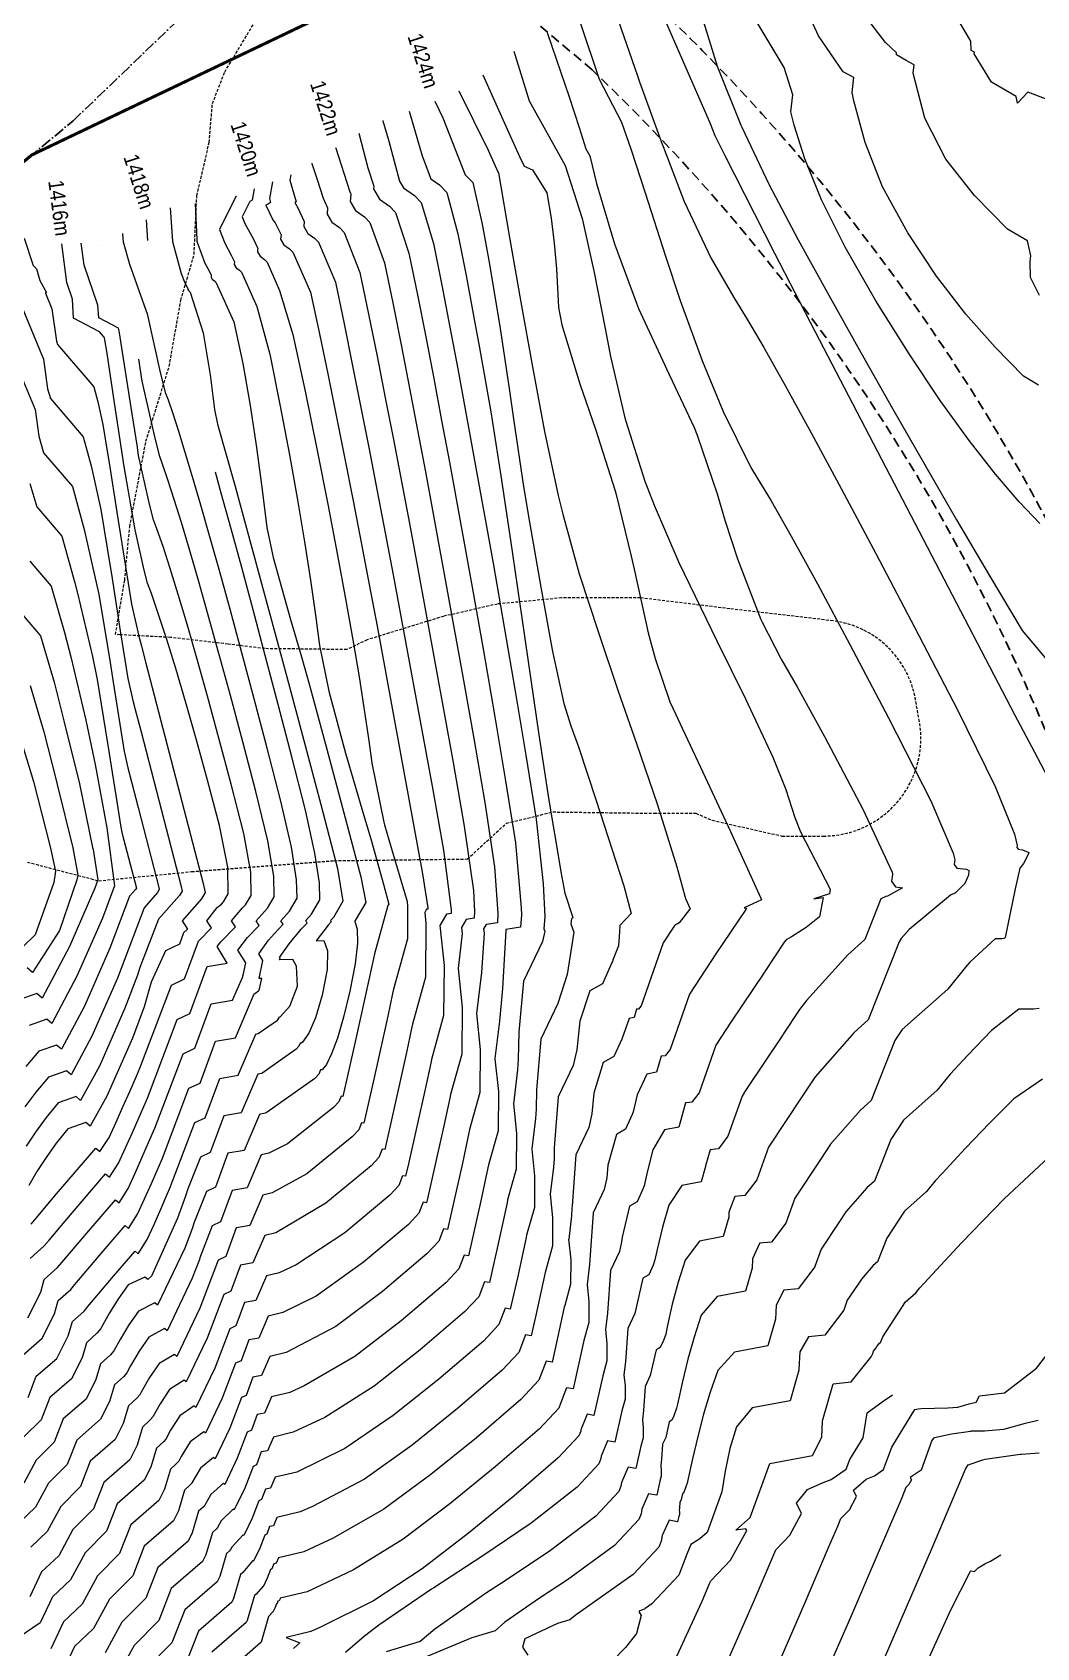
# Model space of a CAD drawing. Header units: metres. Extents: x 5688 to 19740, y -52 to 3406.
# Drawn here: x 6784 to 7114, y 2474 to 3004 of the extents above; entities that cross this region are included whole.
import ezdxf
from ezdxf.enums import TextEntityAlignment as Align

# ---------------------------------------------------------------- set-up
doc = ezdxf.new("R2010")
doc.units = ezdxf.units.M
for name, pattern in [('ACAD_ISO10W100', [18, 12, -3, 0, -3]), ('BORDER2', [22.225, 6.35, -3.175, 6.35, -3.175, 0, -3.175]), ('HIDDEN', [9.525, 6.35, -3.175])]:
    doc.linetypes.add(name, pattern=pattern)
for name, color, linetype in [('0 32m buffer', 11, 'BORDER2'), ('Contours', 7, 'Continuous'), ('LINES', 7, 'Continuous'), ('PWV_RESERVES', 7, 'Continuous'), ('SITE', 7, 'Continuous')]:
    doc.layers.add(name, color=color, linetype=linetype)
doc.styles.add('MM-STANDARD', font='', dxfattribs={"height": 1})
doc.styles.get('MM-STANDARD').set_extended_font_data('MM-STANDARD')

# ---------------------------------------------------------------- blocks, each defined once
blk = doc.blocks.new('CONTOURS-CG')
at = {"layer": 'Contours', "color": 253, "lineweight": 9, "true_color": 0xa1a3a5}
for points, elevation in [([(30932.68, 1799.59), (30926.03, 1802.07), (30922.68, 1798.45), (30922.2, 1800.62), (30914.11, 1805.39), (30908.48, 1814.7), (30908.54, 1815.19), (30908.07, 1815.45), (30907.49, 1815.78), (30907.34, 1818.79), (30899.62, 1831.93), (30898.45, 1833.69), (30894.1, 1838.12), (30888.47, 1842.9), (30872.67, 1857.15), (30858.57, 1871.13), (30858.94, 1874.62)], 1430), ([(30844.98, 1288.23), (30852.88, 1306.41), (30860.68, 1324.63), (30863.67, 1331.65), (30864.65, 1334.09), (30867.49, 1337.02), (30869.82, 1341.31), (30868.82, 1343.42), (30872.98, 1347.08), (30875.7, 1348.11), (30878.72, 1350.17), (30881.43, 1357.55), (30888.99, 1369.89), (30890.04, 1370.12), (30891.05, 1370.26), (30899.8, 1370.47), (30903.07, 1370.71), (30906.81, 1371.74), (30909.07, 1372.31), (30910.23, 1374.38), (30910.23, 1374.39), (30918.39, 1375.41), (30928.85, 1383.44), (30934.59, 1390.76)], 1429.5), ([(30929.87, 1735.38), (30926.96, 1741.23), (30926.78, 1746.65), (30926.98, 1748.39), (30925.89, 1753.28), (30919.39, 1757.12), (30908.58, 1768.21), (30899.13, 1780.13), (30892.25, 1793.6), (30888.42, 1808.34), (30888.73, 1811.02), (30886.15, 1812.45), (30882.97, 1814.3), (30882.96, 1814.31), (30882.92, 1815.02), (30879.32, 1818.37), (30867.76, 1833.59), (30857, 1849.36), (30849, 1861.29), (30848.98, 1861.32)], 1429.5), ([(30929.58, 1705.94), (30924.66, 1708.85), (30915.37, 1718.37), (30905.75, 1729.27), (30896.11, 1741.73), (30886.66, 1755.89), (30878.39, 1771.01), (30872.68, 1785.58), (30868.96, 1799.21), (30868.35, 1801.97), (30868.91, 1806.85), (30865.41, 1808.8), (30857.37, 1820.59), (30851.43, 1833.55), (30850.63, 1835.42), (30844.12, 1847.12), (30839.42, 1852.15)], 1429), ([(30810.89, 1289.02), (30819.18, 1307.03), (30821.72, 1312.99), (30822.02, 1313.73), (30828.5, 1320.42), (30833.81, 1330.19), (30833.52, 1330.8), (30830.22, 1330.31), (30834.94, 1334.45), (30841.36, 1352.16), (30855.37, 1354.84), (30855.37, 1354.84), (30858.41, 1360.8), (30858.62, 1366.14), (30862.14, 1378.35), (30862.14, 1378.35), (30868.1, 1378.96), (30874.63, 1387.23), (30875.18, 1388.25), (30875.45, 1389), (30876.22, 1390.15), (30876.52, 1390.61), (30877.42, 1391.64), (30877.75, 1391.92), (30878.46, 1393.73), (30885.95, 1405.19), (30889.34, 1408.19), (30890.64, 1409.81), (30904.3, 1424.57), (30918.23, 1439.03), (30932.94, 1452.68)], 1428.5), ([(30929.94, 1660.57), (30923.18, 1667.67), (30915.41, 1676.71), (30906.74, 1687.78), (30897.27, 1700.93), (30887.07, 1716.21), (30876.18, 1733.65), (30866.1, 1751.25), (30858.38, 1766.8), (30852.87, 1780.2), (30849.33, 1791.3), (30848.28, 1795.61), (30848.92, 1801.16), (30846.12, 1810.12), (30825.85, 1843.95), (30825.81, 1844.01)], 1428.5), ([(30815.94, 1837.3), (30822.36, 1816.26), (30824.11, 1810.57), (30831.84, 1791.27), (30832.18, 1790.55), (30841.04, 1771.87), (30850.68, 1753.6), (30860.71, 1735.53), (30871.28, 1716.72), (30881.65, 1698.34), (30892.09, 1680.02), (30902.65, 1661.75), (30913.33, 1643.57), (30924.16, 1625.48), (30935.21, 1612.3)], 1428), ([(30930.86, 1478.28), (30921.42, 1471.81), (30913.41, 1463.83), (30905.58, 1455.65), (30897.88, 1447.34), (30895.61, 1444.87), (30892.84, 1441.41), (30892.84, 1441.41), (30885.58, 1434.99), (30885.58, 1434.99), (30879.79, 1426.13), (30876.72, 1418.37), (30876.72, 1418.37), (30875.33, 1417.13), (30871.45, 1412.71), (30870.13, 1410.72), (30866.81, 1405.74), (30865.68, 1402.51), (30865.68, 1402.5), (30859.38, 1394.24), (30854.08, 1393.71), (30854.08, 1393.71), (30851.26, 1388.79), (30850.95, 1383.16), (30850.95, 1382.85), (30848.05, 1372.8), (30835.6, 1370.42), (30830.5, 1364.27), (30828.3, 1357.07), (30826.73, 1349.64), (30825.62, 1342.9), (30820.77, 1329.52), (30818.4, 1327.44), (30815.41, 1325.63), (30814.12, 1322.43), (30811.57, 1315.57), (30802.7, 1306.16), (30800.48, 1304.59), (30800.28, 1304.42), (30799.81, 1304.28), (30798.55, 1303.69), (30798.46, 1303.39), (30799.14, 1302.34), (30797.63, 1296.37), (30793.98, 1291.8), (30789.83, 1287.55)], 1428), ([(30803.85, 1832.91), (30803.95, 1832.66), (30812.78, 1812.61), (30821.48, 1792.53), (30821.78, 1791.81), (30821.78, 1791.81), (30823.37, 1787.87), (30826.5, 1781.49), (30833.02, 1768.61), (30842.95, 1749.24), (30856.29, 1723.4), (30921.66, 1597.89), (30928.18, 1585.55), (30932.41, 1577.64)], 1427.5), ([(30929.78, 1501.51), (30927.95, 1501.26), (30923.11, 1501.29), (30914.17, 1494.29), (30906.32, 1486.14), (30900.58, 1479.93), (30896.34, 1474.62), (30896.34, 1474.62), (30885.22, 1464.8), (30885.21, 1464.8), (30881.12, 1458.53), (30875.69, 1444.81), (30875.69, 1444.81), (30873.24, 1442.63), (30866.37, 1434.8), (30864.04, 1431.29), (30858.18, 1422.48), (30856.17, 1416.77), (30856.17, 1416.76), (30850.66, 1409.53), (30846.02, 1409.06), (30846.01, 1409.06), (30843.45, 1404.08), (30843.28, 1399.56), (30840.74, 1390.75), (30829.83, 1388.67), (30824.33, 1382.67), (30821.78, 1375.6), (30819.62, 1368.38), (30817.72, 1361.07), (30816.02, 1353.69), (30814.42, 1346.28), (30814.37, 1346.02), (30813.29, 1343.04), (30813.05, 1342.5), (30812.71, 1342.31), (30812.27, 1340.31), (30811.87, 1339.47), (30811.74, 1337.59), (30811.72, 1337.45), (30811.72, 1337.45), (30811.65, 1336.87), (30811.71, 1336.23), (30811.71, 1335.48), (30811.53, 1334.83), (30811.14, 1333.08), (30808.3, 1333.57), (30806.01, 1328.56), (30805.74, 1326.68), (30805.01, 1324.7), (30796.56, 1315.73), (30777.46, 1302.34), (30775.75, 1300.87), (30771.71, 1299.65), (30760.98, 1294.62), (30760.21, 1291.97), (30761.95, 1289.29)], 1427.5), ([(30779.22, 1824.56), (30785.38, 1806.32), (30792.7, 1792.26), (30795.9, 1783.11), (30800.5, 1769.01), (30807.1, 1748.29), (30812.01, 1733.73), (30812.01, 1733.73), (30819.26, 1713.72), (30826.02, 1697.3), (30835.1, 1678.97), (30837.36, 1675.38), (30841.83, 1667.99), (30848.39, 1656.45), (30857.01, 1640.75), (30867.66, 1620.87), (30880.31, 1596.81), (30894.26, 1569.63), (30901.55, 1552.37), (30902.09, 1550.19), (30901.99, 1549.55), (30901.87, 1548.75), (30901.87, 1548.75), (30902.77, 1547.54), (30905.86, 1547.12), (30906.71, 1546.74), (30906.62, 1545.16), (30905.37, 1542.44), (30902.35, 1539.43), (30900.65, 1538.69), (30887.11, 1527.4), (30884.48, 1524.4), (30883.78, 1523.34), (30873.63, 1497.69), (30873.63, 1497.69), (30869.05, 1493.62), (30856.22, 1479), (30851.87, 1472.44), (30840.91, 1455.97), (30837.16, 1445.29), (30837.16, 1445.28), (30833.21, 1440.11), (30829.89, 1439.77), (30829.89, 1439.77), (30827.94, 1434.61), (30827.93, 1432.97), (30826.11, 1426.66), (30818.31, 1425.17), (30813.57, 1418.89), (30811.29, 1411.72), (30809.39, 1404.41), (30807.74, 1397.02), (30807.23, 1394.64), (30806.46, 1392.51), (30805.45, 1390.24), (30804.84, 1389.89), (30804.05, 1389.44), (30804.04, 1389.44), (30802.16, 1381.02), (30800.47, 1377.47), (30800.47, 1377.46), (30799.92, 1369.53), (30799.56, 1366.49), (30799.83, 1363.83), (30799.81, 1360.66), (30799.04, 1357.9), (30797.41, 1350.52), (30794.85, 1350.96), (30792.7, 1345.9), (30792.54, 1344.75), (30791.88, 1342.96), (30784.27, 1334.88), (30769, 1323.3), (30753.04, 1312.71), (30748.08, 1309.5), (30731.44, 1297.82), (30726.68, 1293.77), (30715.51, 1290.39)], 1426.5), ([(30790.77, 1828.18), (30797.97, 1807.39), (30798.63, 1805.5), (30806.09, 1785.05), (30806.38, 1784.26), (30813.32, 1766.22), (30822.03, 1747.7), (30829.59, 1734.74), (30833.75, 1727.98), (30839.36, 1718.33), (30846.42, 1705.79), (30854.92, 1690.36), (30864.83, 1672.01), (30876.14, 1650.75), (30888.84, 1626.57), (30902.93, 1599.47), (30915.34, 1574.32), (30921.61, 1558.65), (30922.55, 1554.98), (30922.45, 1554.29), (30922.88, 1553.72), (30924.34, 1553.52), (30926.32, 1552.65), (30926.1, 1552), (30924.67, 1549.01), (30923.37, 1547.54), (30921.86, 1540.72), (30918.65, 1524.8), (30918.27, 1524.39), (30917.47, 1524.29), (30915.37, 1524.3), (30907.06, 1516.63), (30905.55, 1514.99), (30899.84, 1507.84), (30899.84, 1507.84), (30884.85, 1494.6), (30884.85, 1494.6), (30882.45, 1490.93), (30874.66, 1471.25), (30874.66, 1471.25), (30871.14, 1468.12), (30861.29, 1456.9), (30857.96, 1451.87), (30849.54, 1439.23), (30846.67, 1431.03), (30846.67, 1431.02), (30841.93, 1424.82), (30837.95, 1424.42), (30837.95, 1424.41), (30835.67, 1419.35), (30835.6, 1416.26), (30833.43, 1408.71), (30824.07, 1406.92), (30818.9, 1400.8), (30816.52, 1393.67), (30814.47, 1386.41), (30812.7, 1379.06), (30811.08, 1371.65), (30810.8, 1370.33), (30809.87, 1367.77), (30809.25, 1366.37), (30808.38, 1365.87), (30807.21, 1360.67), (30806.17, 1358.48), (30806.17, 1358.47), (30805.83, 1353.56), (30805.6, 1351.68), (30805.77, 1350.03), (30805.76, 1348.07), (30805.29, 1346.36), (30804.27, 1341.8), (30801.58, 1342.27), (30799.35, 1337.23), (30799.14, 1335.72), (30798.44, 1333.83), (30790.41, 1325.31), (30774.95, 1314.01), (30765.78, 1308.03), (30754.45, 1300.08), (30751.21, 1297.32), (30743.61, 1295.02), (30725.18, 1287.3)], 1427), ([(30768.36, 1821.53), (30768.45, 1821.29), (30775.5, 1800.54), (30778.86, 1790.45), (30778.86, 1790.45), (30781.03, 1783.53), (30782.31, 1781.22), (30782.31, 1781.21), (30784.48, 1772.1), (30790.46, 1752.27), (30797.63, 1732.84), (30798.33, 1731.08), (30806.91, 1712.47), (30807.51, 1711.27), (30816.56, 1692.08), (30817.57, 1689.53), (30817.57, 1689.53), (30824.06, 1670.25), (30826.78, 1661.29), (30830.82, 1648.93), (30838.42, 1629.06), (30838.72, 1628.38), (30845.12, 1616.01), (30850.39, 1607.02), (30859.34, 1590.66), (30871.85, 1566.87), (30881.47, 1546.13), (30881.63, 1545.4), (30881.3, 1543.2), (30881.3, 1543.2), (30882.67, 1541.36), (30884.91, 1541.05), (30879.94, 1538.26), (30879.41, 1538.21), (30877.85, 1537.4), (30872.6, 1524.13), (30866.96, 1519.11), (30853.41, 1504.04), (30851.14, 1501.09), (30845.78, 1493.01), (30845.68, 1492.86), (30833.44, 1474.61), (30832.27, 1472.72), (30827.65, 1459.54), (30827.65, 1459.54), (30824.49, 1455.39), (30823.4, 1455.28), (30821.83, 1455.13), (30821.82, 1455.12), (30820.25, 1449.85), (30820.25, 1449.67), (30818.8, 1444.62), (30812.54, 1443.42), (30808.26, 1436.98), (30806.13, 1429.75), (30804.4, 1422.39), (30803.67, 1418.96), (30803.05, 1417.25), (30801.65, 1414.11), (30799.71, 1413), (30799.71, 1413), (30797.1, 1401.37), (30794.77, 1396.46), (30794.77, 1396.46), (30794.02, 1385.5), (30793.51, 1381.3), (30793.89, 1377.62), (30793.86, 1373.24), (30792.8, 1369.43), (30790.54, 1359.23), (30788.13, 1359.66), (30786.05, 1354.56), (30785.95, 1353.79), (30785.32, 1352.1), (30778.12, 1344.46), (30763.02, 1332.64), (30747.16, 1321.9), (30731.11, 1311.43), (30730.39, 1310.97), (30713.09, 1299.13), (30708.43, 1295.56), (30702.15, 1290.22)], 1426), ([(30757.35, 1815.51), (30762.43, 1799.27), (30774.25, 1777.98), (30774.25, 1777.98), (30779.81, 1760.63), (30783.72, 1742.89), (30787.26, 1725.06), (30789.1, 1715.4), (30793.83, 1695.23), (30794.13, 1694.17), (30800.39, 1674.44), (30803.45, 1666.58), (30811.55, 1647.74), (30820.47, 1629.3), (30824.04, 1622.11), (30833.42, 1603.08), (30842.37, 1583.86), (30846.62, 1573.35), (30846.62, 1573.35), (30849.63, 1564.13), (30851.42, 1559.46), (30861.17, 1540.61), (30860.93, 1539.03), (30855.87, 1537.48), (30858.9, 1537.82), (30857.71, 1531.55), (30853.33, 1528.07), (30848.5, 1525), (30846.75, 1523.96), (30846.07, 1523.19), (30839.7, 1513.58), (30839.58, 1513.4), (30828.56, 1497.02), (30823.64, 1489.46), (30818.15, 1473.8), (30818.15, 1473.8), (30815.77, 1470.68), (30814.95, 1470.6), (30813.77, 1470.49), (30813.76, 1470.48), (30811.48, 1462.58), (30806.78, 1461.68), (30802.99, 1455.05), (30801.08, 1447.75), (30800.1, 1443.27), (30799.63, 1441.98), (30797.85, 1437.98), (30795.37, 1436.56), (30795.37, 1436.56), (30792.9, 1426.46), (30792.75, 1424.86), (30792.05, 1421.72), (30789.08, 1415.46), (30789.08, 1415.45), (30788.11, 1401.47), (30787.47, 1396.11), (30787.95, 1391.42), (30787.91, 1385.83), (30786.56, 1380.97), (30783.68, 1367.95), (30781.4, 1368.35), (30779.4, 1363.23), (30779.35, 1362.82), (30778.75, 1361.23), (30771.98, 1354.03), (30757.38, 1341.49), (30742.55, 1329.28), (30727.32, 1317.66), (30711.32, 1307.11), (30693.97, 1298.5), (30690.75, 1297.05), (30682.73, 1295.1), (30687.19, 1293.3), (30685.08, 1291.44)], 1425.5), ([(30747.23, 1807.78), (30756.21, 1787.7), (30759.31, 1780.78), (30760.73, 1777.85), (30763.55, 1776.63), (30763.55, 1776.63), (30768.19, 1769.01), (30769.65, 1760.79), (30770.67, 1752.49), (30771.37, 1744.12), (30771.87, 1735.72), (30772.08, 1731.47), (30773.17, 1725.74), (30779.04, 1706.34), (30784.13, 1691.57), (30790.68, 1671.3), (30791.01, 1670.13), (30795.92, 1649.81), (30796.82, 1645.61), (30801.49, 1624.72), (30803.79, 1616.24), (30803.79, 1616.24), (30808.58, 1602.07), (30810.51, 1597.9), (30812.64, 1593.46), (30818.62, 1580.67), (30828.44, 1559.53), (30838.46, 1537.65), (30838.66, 1537.1), (30832.96, 1534.46), (30833.55, 1534.38), (30833.76, 1534.37), (30833.61, 1534.15), (30833.47, 1533.94), (30823.7, 1519.43), (30815, 1506.21), (30808.64, 1488.06), (30808.64, 1488.06), (30807.04, 1485.97), (30805.7, 1485.83), (30804.17, 1480.53), (30801.01, 1479.93), (30797.8, 1473.1), (30796.53, 1467.58), (30796.22, 1466.72), (30794.05, 1461.85), (30791.04, 1460.13), (30791.04, 1460.12), (30788.25, 1450.09), (30787.85, 1445.89), (30786.99, 1442.07), (30783.38, 1434.45), (30783.38, 1434.45), (30782.2, 1417.44), (30781.42, 1410.92), (30782, 1405.21), (30781.96, 1398.41), (30780.32, 1392.5), (30776.81, 1376.67), (30774.67, 1377.05), (30772.75, 1371.9), (30772.75, 1371.86), (30772.19, 1370.36), (30765.83, 1363.61), (30751.23, 1351.08), (30736.37, 1338.91), (30721.05, 1327.4), (30704.73, 1317.31), (30689.6, 1310.13), (30680.76, 1307.99), (30680.58, 1307.57), (30680.39, 1307.12), (30680.38, 1307.12), (30679.99, 1307.05), (30679.69, 1306.23), (30679.47, 1306.12), (30678.95, 1304.75), (30678.28, 1303.36), (30678.22, 1303.42), (30677.14, 1302.16), (30676.9, 1301.94), (30674.45, 1293.55), (30674.38, 1293.41), (30662.72, 1283.28)], 1425), ([(30739.32, 1802.56), (30739.35, 1802.5), (30748.93, 1783.01), (30752.29, 1775.7), (30752.31, 1775.65), (30755.98, 1754.42), (30759.69, 1733.19), (30763.49, 1711.98), (30767.4, 1690.8), (30771.94, 1669.73), (30773.49, 1663.6), (30778.83, 1644.03), (30785.12, 1624.76), (30791.64, 1605.57), (30797.63, 1588.36), (30804.54, 1568.22), (30810.88, 1547.88), (30812.77, 1541.17), (30813.45, 1538.32), (30813.45, 1538.31), (30813.7, 1537.56), (30815.29, 1534.12), (30814.99, 1533.98), (30815.03, 1533.98), (30811.66, 1529.61), (30810.35, 1528.8), (30810.03, 1528.45), (30806.37, 1522.95), (30799.13, 1502.32), (30799.13, 1502.32), (30798.32, 1501.26), (30797.63, 1501.19), (30796.86, 1498.49), (30795.25, 1498.18), (30792.81, 1491.45), (30790.25, 1485.72), (30786.7, 1483.69), (30786.7, 1483.69), (30783.65, 1473.72), (30782.94, 1466.92), (30781.94, 1462.43), (30777.68, 1453.45), (30777.68, 1453.44), (30776.48, 1436.72), (30776.46, 1435.8), (30776.3, 1433.41), (30775.38, 1425.79), (30775.37, 1425.73), (30776.06, 1419.01), (30776.01, 1411), (30774.08, 1404.04), (30773.94, 1403.42), (30770.32, 1386.87), (30769.95, 1385.39), (30767.95, 1385.74), (30765.63, 1379.5), (30759.68, 1373.19), (30745.08, 1360.66), (30730.18, 1348.56), (30714.76, 1337.18), (30698.06, 1327.65), (30688.45, 1323.21), (30680.19, 1321.21), (30679.43, 1319.44), (30679.43, 1319.44), (30679.04, 1319.37), (30678.63, 1319.3), (30678.63, 1319.3), (30678, 1317.61), (30677.55, 1317.4), (30676.49, 1314.59), (30675.13, 1311.76), (30674.99, 1311.88), (30672.8, 1309.31), (30672.3, 1308.85), (30669.93, 1300.73), (30669.6, 1300.07), (30658.29, 1290.24)], 1424.5), ([(30731.48, 1799.08), (30731.49, 1799.07), (30734.11, 1793.64), (30734.11, 1793.63), (30741.37, 1774.94), (30743.88, 1772.39), (30743.88, 1772.39), (30747.01, 1758.77), (30749.21, 1746.9), (30752.72, 1725.91), (30755.85, 1704.87), (30757.4, 1694.19), (30760.6, 1672.72), (30762.57, 1660.96), (30766.25, 1639.73), (30770.08, 1618.53), (30773.81, 1601.47), (30776.13, 1594.23), (30778.58, 1587.35), (30784.41, 1569.73), (30793.43, 1541.74), (30795.88, 1532.67), (30792.2, 1528.66), (30792.02, 1526.75), (30792.02, 1526.75), (30791.7, 1522.05), (30789.98, 1517.6), (30789.63, 1516.58), (30789.57, 1516.54), (30789.54, 1516.44), (30789.48, 1516.43), (30789.39, 1516.19), (30786.45, 1509.59), (30782.37, 1507.25), (30782.37, 1507.25), (30779.06, 1497.34), (30778.04, 1487.95), (30776.88, 1482.78), (30771.98, 1472.44), (30771.98, 1472.44), (30770.64, 1455.73), (30770.58, 1452.14), (30770.39, 1449.39), (30769.33, 1440.59), (30769.33, 1440.54), (30770.12, 1432.81), (30770.06, 1423.59), (30767.84, 1415.57), (30767.68, 1414.86), (30764.5, 1400.3), (30763.08, 1394.11), (30761.22, 1394.44), (30759.07, 1388.63), (30753.54, 1382.76), (30738.92, 1370.25), (30723.97, 1358.22), (30708.4, 1347.07), (30691.29, 1338.1), (30687.3, 1336.29), (30679.62, 1334.43), (30678.47, 1331.75), (30678.47, 1331.75), (30677.26, 1331.54), (30677.26, 1331.54), (30676.32, 1329), (30675.64, 1328.68), (30675.64, 1328.68), (30674.03, 1324.44), (30671.98, 1320.16), (30671.77, 1320.33), (30668.46, 1316.45), (30667.7, 1315.77), (30665.41, 1307.91), (30664.82, 1306.73), (30653.86, 1297.21), (30653.86, 1297.21), (30649.5, 1286.02)], 1424), ([(30723.04, 1795.88), (30727.3, 1781.15), (30730.17, 1773.66), (30732.94, 1771.67), (30735.45, 1769.13), (30739.04, 1755.6), (30741.71, 1741.89), (30744.27, 1728.15), (30746.1, 1718.15), (30749.81, 1697.19), (30753.12, 1676.17), (30756.29, 1655.13), (30759.39, 1634.08), (30765.62, 1591.25), (30768.88, 1569.79), (30772.45, 1548.38), (30772.82, 1546.27), (30774.13, 1539.33), (30776.7, 1531.31), (30776.27, 1530.84), (30776.12, 1529.19), (30777.07, 1526.53), (30777.07, 1526.53), (30774.93, 1512.58), (30771.83, 1503.13), (30766.29, 1491.44), (30766.28, 1491.44), (30764.82, 1474.73), (30764.7, 1468.47), (30764.49, 1465.36), (30763.28, 1455.39), (30763.28, 1455.35), (30764.18, 1446.6), (30764.11, 1436.17), (30761.59, 1427.1), (30761.42, 1426.3), (30758.56, 1413.14), (30756.22, 1402.83), (30754.5, 1403.13), (30752.5, 1397.76), (30747.39, 1392.34), (30732.77, 1379.84), (30717.75, 1367.89), (30701.93, 1357.11), (30686.15, 1349.37), (30679.05, 1347.65), (30677.51, 1344.07), (30677.51, 1344.07), (30675.89, 1343.78), (30675.89, 1343.78), (30674.63, 1340.38), (30673.73, 1339.96), (30673.73, 1339.96), (30671.57, 1334.28), (30668.82, 1328.56), (30668.55, 1328.79), (30664.85, 1324.72), (30664.46, 1323.99), (30664.12, 1323.59), (30663.1, 1322.68), (30660.89, 1315.09), (30660.04, 1313.39), (30649.43, 1304.17), (30649.43, 1304.17), (30645.21, 1293.34), (30636.8, 1284.88)], 1423.5), ([(30714.4, 1792.77), (30714.42, 1792.7), (30716.34, 1786.05), (30719.9, 1772.87), (30721.16, 1770.74), (30724.74, 1768.18), (30727.02, 1765.87), (30731.02, 1752.43), (30733.76, 1738.72), (30736.41, 1725), (30738.99, 1711.26), (30750.56, 1647.51), (30754.26, 1626.55), (30757.87, 1605.58), (30761.35, 1584.58), (30764.7, 1563.57), (30766.97, 1542.39), (30767.51, 1531.62), (30767.25, 1527.56), (30767.26, 1527.55), (30767.52, 1526.81), (30766.77, 1523.48), (30760.59, 1510.43), (30760.59, 1510.43), (30759, 1493.73), (30758.82, 1484.8), (30758.58, 1481.33), (30757.24, 1470.2), (30757.24, 1470.16), (30758.24, 1460.4), (30758.16, 1448.76), (30755.35, 1438.64), (30755.15, 1437.74), (30752.58, 1425.83), (30749.35, 1411.55), (30747.77, 1411.83), (30745.94, 1406.89), (30741.25, 1401.91), (30726.61, 1389.43), (30711.52, 1377.6), (30695.33, 1367.32), (30685, 1362.45), (30678.48, 1360.87), (30676.55, 1356.39), (30676.55, 1356.39), (30674.53, 1356.03), (30674.53, 1356.03), (30672.95, 1351.77), (30671.81, 1351.23), (30669.11, 1344.12), (30665.67, 1336.95), (30665.33, 1337.25), (30661.38, 1333.38), (30660.2, 1331.24), (30659.77, 1330.74), (30658.5, 1329.59), (30656.37, 1322.27), (30655.26, 1320.05), (30645, 1311.14), (30645, 1311.14), (30640.92, 1300.66), (30632.78, 1292.48), (30627.16, 1282.16)], 1423), ([(30706.49, 1788.61), (30709.46, 1777.27), (30711.42, 1771.27), (30711.34, 1770.35), (30713.32, 1766.99), (30716.54, 1764.68), (30718.59, 1762.6), (30722.98, 1749.25), (30725.77, 1735.55), (30728.47, 1721.84), (30731.11, 1708.12), (30733.69, 1694.38), (30736.23, 1680.64), (30743.68, 1639.7), (30747.43, 1618.75), (30751.08, 1597.78), (30754.58, 1576.8), (30757.92, 1555.78), (30759.74, 1534.53), (30759.85, 1532.18), (30759.59, 1528.11), (30754.79, 1527.38), (30754.71, 1527.23), (30754.73, 1527.08), (30753.66, 1508), (30752.67, 1497.3), (30751.19, 1485), (30751.19, 1484.97), (30752.3, 1474.19), (30752.21, 1461.35), (30749.11, 1450.17), (30748.89, 1449.19), (30746.56, 1438.35), (30742.48, 1420.27), (30741.05, 1420.52), (30739.38, 1416.03), (30735.1, 1411.49), (30720.45, 1399.03), (30705.26, 1387.33), (30688.62, 1377.71), (30683.85, 1375.53), (30677.91, 1374.09), (30675.6, 1368.71), (30675.6, 1368.7), (30673.16, 1368.27), (30673.16, 1368.27), (30671.26, 1363.15), (30669.9, 1362.51), (30666.65, 1353.96), (30662.52, 1345.35), (30662.1, 1345.7), (30657.95, 1342.02), (30655.94, 1338.48), (30655.43, 1337.88), (30653.9, 1336.5), (30651.85, 1329.45), (30650.48, 1326.71), (30640.57, 1318.1), (30640.57, 1318.1), (30636.63, 1307.98), (30628.77, 1300.08), (30623.33, 1290.11)], 1422.5), ([(30698.88, 1783.94), (30698.95, 1783.71), (30703.5, 1769.7), (30703.5, 1769.7), (30703.74, 1768.91), (30703.93, 1768.52), (30703.72, 1766.22), (30703.72, 1766.22), (30705.48, 1763.24), (30708.34, 1761.19), (30710.16, 1759.34), (30714.94, 1746.06), (30717.75, 1732.38), (30720.49, 1718.67), (30723.18, 1704.96), (30725.81, 1691.23), (30728.4, 1677.5), (30730.95, 1663.76), (30740.57, 1610.95), (30744.28, 1589.99), (30747.82, 1569.01), (30751.09, 1547.98), (30752.18, 1532.74), (30751.98, 1529.6), (30748.28, 1529.04), (30747.46, 1527.61), (30747.66, 1526.19), (30746.77, 1513.27), (30745.15, 1499.81), (30745.15, 1499.78), (30746.35, 1487.99), (30746.26, 1473.93), (30742.87, 1461.71), (30742.63, 1460.63), (30740.5, 1450.71), (30735.62, 1428.99), (30734.32, 1429.22), (30732.82, 1425.16), (30728.96, 1421.06), (30714.28, 1408.64), (30698.96, 1397.13), (30682.7, 1388.61), (30677.34, 1387.31), (30674.64, 1381.02), (30674.64, 1381.02), (30671.79, 1380.52), (30671.79, 1380.52), (30669.58, 1374.54), (30667.98, 1373.79), (30664.19, 1363.81), (30659.37, 1353.75), (30658.88, 1354.16), (30654.53, 1350.64), (30651.73, 1345.8), (30651.69, 1345.73), (30651.09, 1345.03), (30649.31, 1343.42), (30647.33, 1336.63), (30645.7, 1333.38), (30636.13, 1325.07), (30636.13, 1325.07), (30632.33, 1315.3), (30624.75, 1307.68), (30619.51, 1298.06), (30619.51, 1298.06), (30613.23, 1292.11), (30613.23, 1292.11), (30608.85, 1282.86)], 1422), ([(30691.11, 1778.77), (30691.14, 1778.69), (30692.72, 1773.8), (30694.77, 1767.25), (30696.28, 1764.1), (30696.1, 1762.09), (30696.1, 1762.09), (30697.64, 1759.48), (30700.14, 1757.69), (30701.73, 1756.08), (30706.9, 1742.88), (30709.72, 1729.2), (30712.49, 1715.5), (30715.21, 1701.79), (30717.88, 1688.08), (30720.51, 1674.35), (30723.1, 1660.62), (30725.66, 1646.88), (30737.44, 1582.19), (30741.05, 1561.22), (30744.13, 1540.16), (30744.52, 1533.31), (30744.38, 1531.09), (30741.77, 1530.7), (30740.21, 1527.98), (30740.48, 1526.07), (30739.1, 1514.59), (30740.41, 1501.79), (30740.3, 1486.52), (30736.63, 1473.24), (30736.37, 1472.07), (30734.4, 1462.92), (30728.99, 1438.59), (30728.75, 1437.71), (30727.6, 1437.91), (30726.25, 1434.29), (30722.81, 1430.64), (30708.1, 1418.25), (30692.53, 1407.11), (30681.55, 1401.69), (30676.77, 1400.53), (30673.68, 1393.34), (30673.68, 1393.34), (30670.43, 1392.76), (30670.43, 1392.76), (30667.89, 1385.92), (30666.07, 1385.06), (30661.73, 1373.65), (30656.22, 1362.14), (30655.66, 1362.61), (30651.13, 1359.25), (30648.25, 1354.48), (30647.43, 1352.97), (30646.75, 1352.17), (30644.71, 1350.33), (30642.81, 1343.81), (30640.92, 1340.04), (30631.7, 1332.03), (30631.7, 1332.03), (30628.04, 1322.63), (30620.74, 1315.28), (30615.69, 1306.02), (30615.69, 1306.02), (30609.64, 1300.28), (30609.64, 1300.28), (30605.42, 1291.37)], 1421.5), ([(30678.2, 1772.62), (30677.16, 1767.18), (30677.57, 1765.84), (30676.83, 1765.42), (30675.97, 1764.95), (30675.97, 1764.95), (30678.4, 1760.01), (30679.11, 1759.16), (30679.21, 1758.98), (30681, 1755.26), (30680.87, 1753.83), (30680.87, 1753.83), (30681.96, 1751.97), (30683.74, 1750.7), (30684.87, 1749.55), (30690.7, 1736.5), (30693.65, 1722.84), (30696.45, 1709.15), (30699.22, 1695.45), (30701.94, 1681.74), (30704.63, 1668.03), (30707.29, 1654.31), (30709.91, 1640.58), (30712.5, 1626.85), (30727.45, 1545.63), (30729.19, 1534.43), (30729.16, 1534.08), (30728.75, 1534.01), (30728.16, 1532.99), (30728.53, 1529.38), (30728.4, 1511.69), (30724.14, 1496.31), (30723.84, 1494.95), (30722.14, 1487.04), (30717.04, 1463.9), (30715.02, 1455.15), (30714.15, 1455.3), (30713.13, 1452.56), (30710.52, 1449.79), (30695.71, 1437.55), (30679.25, 1427.85), (30675.63, 1426.98), (30671.76, 1417.97), (30671.76, 1417.97), (30667.69, 1417.25), (30667.69, 1417.25), (30664.52, 1408.69), (30662.24, 1407.62), (30656.81, 1393.34), (30649.91, 1378.94), (30649.22, 1379.53), (30644.35, 1376.45), (30641.32, 1371.8), (30638.92, 1367.46), (30638.06, 1366.46), (30635.51, 1364.15), (30633.77, 1358.17), (30631.35, 1353.36), (30622.84, 1345.96), (30622.84, 1345.96), (30619.46, 1337.27), (30612.71, 1330.48), (30608.04, 1321.92), (30608.04, 1321.92), (30602.45, 1316.62), (30602.45, 1316.62), (30598.55, 1308.39)], 1420.5), ([(30672.23, 1770.32), (30672.23, 1770.32), (30671.53, 1766.66), (30670.81, 1766.24), (30668.29, 1761.18), (30669.09, 1759.04), (30671.93, 1753.8), (30673.36, 1750.84), (30673.31, 1750.31), (30673.25, 1749.7), (30673.25, 1749.7), (30674.12, 1748.22), (30675.54, 1747.2), (30676.44, 1746.29), (30680.47, 1736.99), (30684.82, 1722.53), (30689.03, 1703.4), (30692.89, 1684.49), (30696.36, 1666.94), (30699.46, 1650.74), (30702.19, 1635.89), (30704.57, 1622.4), (30706.6, 1610.26), (30708.29, 1599.49), (30709.67, 1590.08), (30710.75, 1582.04), (30710.76, 1581.91), (30714.77, 1562.57), (30714.97, 1561.73), (30716.48, 1556.43), (30722.33, 1536.52), (30722.53, 1535.08), (30722.53, 1535.07), (30722.45, 1524.28), (30717.9, 1507.85), (30717.58, 1506.39), (30715.99, 1498.99), (30711.21, 1477.3), (30708.16, 1463.87), (30707.42, 1464), (30706.57, 1461.69), (30704.37, 1459.37), (30689.47, 1447.27), (30678.1, 1440.93), (30675.06, 1440.2), (30670.81, 1430.29), (30670.81, 1430.29), (30666.33, 1429.5), (30666.32, 1429.5), (30662.84, 1420.08), (30660.32, 1418.9), (30654.35, 1403.18), (30646.76, 1387.33), (30645.99, 1387.98), (30640.97, 1385.03), (30637.88, 1380.45), (30635.13, 1375.57), (30634.66, 1374.7), (30633.72, 1373.6), (30630.91, 1371.07), (30629.25, 1365.35), (30626.57, 1360.02), (30618.41, 1352.93), (30618.41, 1352.93), (30615.16, 1344.59), (30608.69, 1338.08), (30604.22, 1329.87), (30604.22, 1329.87), (30598.86, 1324.79)], 1420), ([(30684.18, 1774.92), (30683.85, 1773.2), (30686.01, 1766.15), (30685.55, 1765.89), (30686.49, 1764.16), (30688.64, 1759.68), (30688.49, 1757.96), (30688.49, 1757.96), (30689.8, 1755.73), (30691.94, 1754.19), (30693.3, 1752.82), (30698.85, 1739.7), (30701.69, 1726.02), (30704.48, 1712.33), (30707.22, 1698.62), (30709.92, 1684.91), (30712.59, 1671.19), (30715.21, 1657.47), (30717.8, 1643.73), (30730.56, 1574.38), (30734.28, 1553.43), (30736.85, 1533.87), (30736.77, 1532.58), (30735.26, 1532.36), (30733.13, 1528.65), (30734.47, 1515.58), (30734.35, 1499.11), (30730.39, 1484.78), (30730.1, 1483.51), (30728.28, 1475.03), (30722.85, 1450.45), (30721.89, 1446.43), (30720.87, 1446.61), (30719.69, 1443.43), (30716.66, 1440.21), (30701.92, 1427.89), (30685.92, 1417.34), (30680.4, 1414.77), (30676.2, 1413.75), (30672.72, 1405.66), (30672.72, 1405.66), (30669.06, 1405.01), (30669.06, 1405.01), (30666.21, 1397.31), (30664.15, 1396.34), (30659.27, 1383.49), (30653.06, 1370.54), (30652.44, 1371.07), (30647.74, 1367.85), (30644.78, 1363.15), (30643.17, 1360.21), (30642.4, 1359.31), (30640.11, 1357.24), (30638.29, 1350.99), (30636.14, 1346.7), (30627.27, 1339), (30627.27, 1339), (30623.75, 1329.95), (30616.72, 1322.88), (30611.86, 1313.97), (30611.86, 1313.97), (30606.04, 1308.45), (30606.04, 1308.45), (30601.98, 1299.88), (30601.98, 1299.88), (30592.69, 1293.58)], 1421), ([(30596.71, 1754.16), (30599.69, 1745.16), (30600.71, 1744.16), (30600.71, 1744.16), (30601.83, 1740.24), (30603.57, 1737.12), (30604.04, 1736.4), (30603.71, 1736.38), (30603.7, 1736.11), (30605.84, 1730.96), (30607.31, 1720.36), (30607.62, 1719.29), (30619.52, 1705.38), (30619.52, 1705.38), (30620.88, 1700.46), (30622.56, 1693), (30624.18, 1682.99), (30624.58, 1680.49), (30627.09, 1664.25), (30631.56, 1636.2), (30631.93, 1634.13), (30634.29, 1623.64), (30635.16, 1620.28), (30636.64, 1614.74), (30655.42, 1542.43), (30656.12, 1539.53), (30654.9, 1537.46), (30648.51, 1530.25), (30650.28, 1527.52), (30650.28, 1527.52), (30649.04, 1526.23), (30647.68, 1522.55), (30647.67, 1522.55), (30643.1, 1520.39), (30638.43, 1510.13), (30636.1, 1501.97), (30632.21, 1491.76), (30623.84, 1472.66), (30618.39, 1462.9), (30616.99, 1464.09), (30611.02, 1461.98), (30607.24, 1457.3), (30603.89, 1452.62), (30600.91, 1447.96), (30598.26, 1443.38)], 1415.5), ([(30666.26, 1768.01), (30666.26, 1768.01), (30666.22, 1767.83), (30666.18, 1767.8), (30660.84, 1757.06), (30662.53, 1752.53), (30664.65, 1748.62), (30665.71, 1746.41), (30665.64, 1745.56), (30666.29, 1744.46), (30667.34, 1743.71), (30668.01, 1743.03), (30673.01, 1731.8), (30677.28, 1716.1), (30680.73, 1699.06), (30683.78, 1683.12), (30686.43, 1668.29), (30688.71, 1654.56), (30690.65, 1641.95), (30692.28, 1630.47), (30693.58, 1620.58), (30696.71, 1605.55), (30702.19, 1585.26), (30708.08, 1565.09), (30710.43, 1557.14), (30714.76, 1541.86), (30716.36, 1535.73), (30716.04, 1535.2), (30711.66, 1519.38), (30711.32, 1517.84), (30709.82, 1510.87), (30705.33, 1490.48), (30701.29, 1472.59), (30700.7, 1472.69), (30700, 1470.83), (30698.23, 1468.94), (30683.13, 1457.11), (30676.95, 1454.02), (30674.49, 1453.42), (30669.85, 1442.61), (30669.85, 1442.61), (30664.96, 1441.74), (30664.96, 1441.74), (30661.15, 1431.47), (30658.41, 1430.17), (30654.37, 1419.68), (30654.22, 1419.14), (30651.89, 1413.02), (30643.61, 1395.73), (30642.77, 1396.44), (30637.6, 1393.62), (30634.45, 1389.08), (30631.65, 1384.24), (30630.4, 1381.95), (30629.38, 1380.74), (30626.31, 1377.98), (30624.73, 1372.53), (30621.79, 1366.68), (30613.98, 1359.89), (30613.98, 1359.89), (30610.87, 1351.91), (30604.68, 1345.69), (30600.39, 1337.83), (30600.39, 1337.83), (30595.26, 1332.96)], 1419.5), ([(30652.78, 1765.58), (30653.33, 1753.77), (30653.36, 1753.2), (30653.54, 1752.57), (30655.98, 1746.01), (30657.37, 1743.44), (30658.07, 1741.99), (30658.02, 1741.43), (30658.45, 1740.71), (30659.14, 1740.21), (30659.58, 1739.77), (30665.51, 1726.73), (30668.44, 1713.07), (30670.84, 1699.29), (30672.94, 1685.46), (30674.82, 1671.57), (30676.39, 1659.25), (30678.45, 1649.37), (30684.06, 1629.12), (30687.48, 1617.54), (30690.32, 1607.49), (30696, 1586.55), (30701.62, 1565.61), (30707.16, 1544.64), (30708.83, 1536.2), (30705.37, 1530.35), (30705.32, 1530.29), (30705.33, 1530.27), (30705.28, 1530.22), (30705.08, 1529.95), (30705.21, 1529.96), (30706.03, 1527.51), (30706.14, 1522.87), (30705.36, 1516.08), (30703.6, 1507.19), (30701.5, 1498.59), (30699.48, 1491.71), (30697.6, 1486.56), (30695.91, 1483.11), (30694.5, 1481.36), (30694.43, 1481.31), (30693.97, 1481.39), (30693.44, 1479.96), (30692.08, 1478.52), (30676.48, 1467.4), (30675.81, 1467.1), (30673.92, 1466.64), (30668.89, 1454.92), (30668.89, 1454.92), (30663.59, 1453.98), (30663.59, 1453.98), (30659.47, 1442.85), (30656.5, 1441.45), (30652.37, 1430.99), (30651.96, 1429.49), (30649.43, 1422.86), (30640.45, 1404.13), (30639.55, 1404.9), (30634.23, 1402.2), (30631.03, 1397.71), (30628.17, 1392.91), (30626.15, 1389.19), (30625.03, 1387.89), (30621.72, 1384.89), (30620.21, 1379.71), (30617.01, 1373.34), (30609.55, 1366.86), (30609.55, 1366.86), (30606.58, 1359.24), (30600.66, 1353.29), (30596.57, 1345.78)], 1419), ([(30598.61, 1673.7), (30600.84, 1666), (30609.08, 1656.38), (30609.08, 1656.38), (30613.36, 1641.13), (30614.22, 1637.71), (30619.11, 1616.93), (30620.61, 1609.35), (30624.02, 1588.47), (30626.77, 1571.33), (30628.41, 1560.98), (30628.91, 1558.76), (30633.53, 1540.95), (30633.28, 1540.51), (30631.31, 1538.3), (30631.3, 1538.29), (30624.83, 1521.29), (30616.5, 1502.17), (30608.93, 1488.1), (30607.33, 1489.46), (30601.54, 1487.42), (30597.26, 1482.42)], 1414), ([(30593.73, 1713.77), (30600.31, 1697.96), (30601.51, 1689.25), (30603.1, 1683.76), (30612.56, 1672.72), (30612.56, 1672.72), (30616.44, 1658.63), (30621.15, 1637.81), (30621.26, 1637.23), (30624.66, 1616.36), (30625.91, 1608.55), (30629.51, 1585.74), (30629.58, 1585.37), (30630.7, 1580.39), (30631.12, 1578.79), (30634.12, 1567.45), (30641.01, 1540.73), (30641.06, 1540.48), (30640.48, 1539.5), (30636.07, 1534.51), (30636.06, 1534.5), (30627.29, 1511.45), (30618.95, 1492.33), (30612.08, 1479.7), (30610.55, 1481), (30604.68, 1478.94), (30600.57, 1474.03), (30596.95, 1469.21)], 1414.5), ([(30593.41, 1737.73), (30603.07, 1714.46), (30604.41, 1704.8), (30605.36, 1701.53), (30616.04, 1689.05), (30616.04, 1689.05), (30618.66, 1679.54), (30621.91, 1665.11), (30625.04, 1645.77), (30625.34, 1643.93), (30628.24, 1625.32), (30630.76, 1609.75), (30632.5, 1602.01), (30633.14, 1599.54), (30635.08, 1592.2), (30648.25, 1541.43), (30648.59, 1540), (30647.69, 1538.48), (30640.82, 1530.73), (30640.82, 1530.72), (30634.7, 1514.94), (30633.85, 1512.36), (30629.75, 1501.61), (30621.39, 1482.49), (30615.23, 1471.3), (30613.77, 1472.55), (30607.84, 1470.46), (30603.89, 1465.66), (30600.41, 1460.91), (30597.34, 1456.26)], 1415), ([(30644.67, 1764.17), (30644.75, 1762.55), (30645.34, 1753.1), (30648.25, 1742.64), (30649.42, 1739.5), (30650.09, 1738.27), (30650.43, 1737.57), (30650.4, 1737.3), (30650.61, 1736.96), (30650.94, 1736.72), (30651.15, 1736.5), (30655.5, 1723.14), (30657.72, 1709.33), (30659.21, 1697.93), (30660.19, 1693.19), (30665.88, 1673.12), (30682.86, 1610.31), (30688.46, 1589.35), (30694.01, 1568.39), (30699.51, 1547.41), (30701.3, 1536.68), (30698.16, 1531.36), (30697.2, 1530.29), (30697.47, 1529.88), (30696.46, 1528.84), (30692.51, 1523.67), (30695.03, 1523.74), (30696.2, 1520.4), (30696.11, 1514.3), (30694.46, 1505.79), (30692.31, 1498.42), (30690.11, 1493.32), (30688.07, 1490.44), (30687.56, 1490.03), (30687.24, 1490.08), (30686.88, 1489.09), (30685.94, 1488.09), (30674.66, 1480.18), (30673.35, 1479.86), (30667.93, 1467.24), (30667.93, 1467.24), (30662.22, 1466.23), (30662.22, 1466.23), (30657.78, 1454.24), (30654.58, 1452.73), (30650.37, 1442.3), (30649.69, 1439.84), (30646.97, 1432.71), (30638.47, 1413.66), (30637.3, 1412.52), (30636.33, 1413.35), (30630.86, 1410.78), (30627.62, 1406.32), (30624.71, 1401.57), (30622.01, 1396.65), (30621.89, 1396.43), (30620.69, 1395.03), (30617.12, 1391.8), (30615.69, 1386.89), (30612.23, 1380), (30605.12, 1373.82), (30605.12, 1373.82), (30602.29, 1366.56), (30596.65, 1360.89)], 1418.5), ([(30637.3, 1753.41), (30636.88, 1760.19)], 1418), ([(30598.63, 1607.39), (30603.19, 1592.2), (30607.09, 1576.84), (30607.56, 1574.95), (30612.63, 1554.22), (30614.27, 1545.16), (30614.02, 1543.66), (30608.3, 1527.05), (30599.47, 1513.29), (30597.66, 1514.83)], 1412.5), ([(30596.32, 1630.48), (30602.11, 1623.72), (30602.11, 1623.72), (30606.59, 1608.51), (30609.78, 1595.87), (30614.82, 1575.13), (30619.18, 1554.24), (30619.31, 1553.58), (30620.92, 1543.62), (30619.91, 1540.98), (30611.59, 1521.85), (30602.62, 1504.89), (30600.88, 1506.37), (30595.27, 1504.4)], 1413), ([(30598.58, 1648.24), (30605.59, 1640.05), (30605.59, 1640.05), (30609.98, 1624.82), (30612, 1616.79), (30616.99, 1596.04), (30619.96, 1581.46), (30623.89, 1560.68), (30626.4, 1541.71), (30622.37, 1531.14), (30614.04, 1512.01), (30605.78, 1496.49), (30604.1, 1497.91), (30598.4, 1495.91)], 1413.5), ([(30596.25, 1387.75), (30602.67, 1393.33), (30606.65, 1401.25), (30607.92, 1405.63), (30612.01, 1409.32), (30613.38, 1410.92), (30621.27, 1420.28), (30629.88, 1430.26), (30631, 1429.32), (30633.93, 1434.01), (30636.22, 1439.01), (30638.44, 1444.05), (30640.63, 1449.1), (30642.05, 1452.39), (30650.75, 1475.28), (30654.41, 1477.01), (30654.41, 1477.01), (30659.49, 1490.72), (30659.49, 1490.72), (30666.02, 1491.87), (30672.21, 1506.3), (30672.36, 1506.34), (30673.64, 1507.24), (30673.75, 1507.36), (30673.79, 1507.47), (30673.83, 1507.46), (30674.68, 1511.32), (30673.8, 1511.29), (30675.03, 1517.17), (30673.69, 1519.36), (30676.91, 1523.83), (30678.83, 1526.08), (30681.74, 1529.09), (30680.97, 1530.27), (30683.74, 1533.4), (30686.24, 1537.63), (30686.1, 1543.7), (30684.41, 1554.35), (30680.92, 1569.52), (30676.4, 1586.87), (30672.13, 1603.08), (30668.11, 1618.12), (30664.36, 1632), (30660.86, 1644.7), (30657.63, 1656.24), (30654.67, 1666.62), (30651.98, 1675.83), (30649.57, 1683.88), (30647.44, 1690.77), (30645.59, 1696.5), (30644.04, 1701.07), (30643.25, 1703.25), (30641.46, 1710.15), (30637.24, 1728.91), (30637.24, 1728.93), (30631.35, 1745.56), (30629.31, 1752.9), (30629.13, 1755.74)], 1417.5), ([(30595.15, 1591.05), (30599.78, 1575.89), (30603.71, 1560.54), (30605.34, 1554.03), (30607.04, 1546.51), (30606.41, 1542.74), (30600.27, 1525.65), (30596.32, 1521.68)], 1412), ([(30598.98, 1430.75), (30600.61, 1432.66), (30607.32, 1440.65), (30620.21, 1455.63), (30621.54, 1454.51), (30624.59, 1459.14), (30626.89, 1464.14), (30629.14, 1469.16), (30631.34, 1474.2), (30633.53, 1479.26), (30634.67, 1481.92), (30645.01, 1509.11), (30649.36, 1511.16), (30649.36, 1511.16), (30653.96, 1523.58), (30658.14, 1527.91), (30656.63, 1530.26), (30660.04, 1534.58), (30661.41, 1535.65), (30662.11, 1536.45), (30663.65, 1539.05), (30663.56, 1547.77), (30660.79, 1561.48), (30656.84, 1576.4), (30653.13, 1589.97), (30649.66, 1602.18), (30646.43, 1613.04), (30643.48, 1622.55), (30640.81, 1630.72), (30638.45, 1637.55), (30637.18, 1641.02), (30636.08, 1645.27), (30633.1, 1658.52), (30629.56, 1679.32), (30626.36, 1700.18), (30623.82, 1717.06), (30623.32, 1720.21), (30623.21, 1720.88), (30623.1, 1721.38), (30623.01, 1721.71), (30621.48, 1723.5), (30612.95, 1727.95), (30612.59, 1734.19), (30610.71, 1739.66), (30609.05, 1752.32)], 1416), ([(30598.72, 1419.45), (30603.32, 1423.61), (30604.86, 1425.41), (30611.93, 1433.81), (30623.44, 1447.18), (30624.69, 1446.11), (30627.7, 1450.77), (30630, 1455.77), (30632.24, 1460.79), (30634.44, 1465.83), (30637.13, 1472.08), (30646.92, 1497.84), (30651.04, 1499.78), (30651.04, 1499.78), (30656.76, 1515.21), (30656.76, 1515.21), (30663.32, 1516.37), (30660.02, 1521.78), (30661.2, 1523.33), (30666.01, 1528.3), (30664.74, 1530.26), (30668.32, 1534.44), (30668.73, 1534.77), (30669.32, 1535.43), (30671.18, 1538.58), (30671.06, 1546.22), (30668.8, 1558.92), (30664.65, 1575.05), (30660.64, 1590.15), (30656.88, 1603.92), (30653.39, 1616.37), (30650.18, 1627.5), (30647.25, 1637.31), (30644.61, 1645.8), (30642.28, 1652.99), (30640.26, 1658.86), (30639.2, 1661.77), (30637.87, 1666.89), (30634.28, 1682.9), (30633.85, 1685.58), (30632.19, 1696.55), (30627.84, 1723.8), (30627.65, 1724.7), (30621.16, 1728.09), (30621.16, 1728.09), (30620.93, 1732.15), (30616.4, 1745.27), (30615.46, 1752.54)], 1416.5), ([(30597.89, 1399.99), (30602.13, 1408.43), (30603.32, 1412.54), (30607.67, 1416.46), (30609.12, 1418.17), (30616.58, 1427.02), (30626.66, 1438.72), (30627.84, 1437.71), (30630.82, 1442.39), (30633.11, 1447.39), (30635.34, 1452.42), (30637.54, 1457.46), (30639.59, 1462.24), (30648.84, 1486.56), (30652.73, 1488.39), (30652.73, 1488.39), (30658.12, 1502.96), (30658.12, 1502.96), (30665.06, 1504.19), (30668.33, 1511.63), (30668.56, 1512.35), (30669.41, 1516.39), (30666.86, 1520.57), (30670.01, 1524.7), (30673.87, 1528.7), (30672.86, 1530.27), (30676.53, 1534.41), (30678.71, 1538.1), (30678.58, 1544.88), (30676.65, 1556.51), (30672.7, 1572.64), (30668.41, 1588.99), (30664.38, 1604.09), (30660.62, 1617.94), (30657.13, 1630.54), (30653.91, 1641.89), (30650.97, 1652), (30648.31, 1660.87), (30645.95, 1668.49), (30643.89, 1674.87), (30642.13, 1680.01), (30641.23, 1682.51), (30639.67, 1688.52), (30635.45, 1707.28), (30634.31, 1714.43)], 1417), ([(30598, 1373.88), (30600.68, 1380.79), (30600.68, 1380.79), (30607.45, 1386.67), (30611.17, 1394.07), (30612.52, 1398.72), (30616.35, 1402.17), (30617.63, 1403.68), (30626.01, 1413.6), (30633.1, 1421.81), (30634.15, 1420.92), (30637.05, 1425.63), (30639.32, 1430.64), (30641.54, 1435.67), (30643.73, 1440.73), (30644.51, 1442.55), (30652.67, 1464.01), (30656.1, 1465.62), (30656.1, 1465.62), (30660.86, 1478.47), (30660.86, 1478.47), (30666.98, 1479.56), (30672.78, 1493.08), (30673.51, 1493.26), (30679.79, 1497.67), (30680.31, 1498.22), (30680.52, 1498.78), (30680.7, 1498.74), (30683.9, 1502.26), (30686.35, 1508.74), (30686.11, 1515.38), (30684.86, 1517.53), (30680.54, 1517.4), (30680.66, 1517.95), (30680.53, 1518.15), (30683.62, 1522.71), (30687.18, 1526.92), (30687.65, 1527.46), (30689.6, 1529.48), (30689.09, 1530.28), (30690.95, 1532.38), (30693.77, 1537.15), (30693.63, 1542.65), (30692.12, 1552.44), (30689.04, 1566.48), (30684.55, 1584.06), (30680.06, 1601.2), (30675.83, 1617.25), (30671.83, 1632.2), (30668.09, 1646.08), (30664.6, 1658.86), (30661.36, 1670.56), (30659.44, 1677.38)], 1418), ([(30929.38, 1366.32), (30925.11, 1365.26), (30918.03, 1363.3), (30911.86, 1362.84), (30907.29, 1362.74), (30907.27, 1362.73), (30901.01, 1361.86), (30895.44, 1360.63), (30895.04, 1360.49), (30894.56, 1359.71), (30891.02, 1350.05), (30887.46, 1347.62), (30887.82, 1346.87), (30886.99, 1345.33), (30885.97, 1344.28), (30884.65, 1340.97), (30876.26, 1321.3), (30867.81, 1301.64), (30859.26, 1282.03)], 1430), ([(30828.09, 1288.56), (30836.03, 1306.72), (30842.7, 1322.32), (30843.33, 1323.91), (30848, 1328.72), (30851.81, 1335.75), (30850.17, 1339.21), (30853.79, 1343.66), (30858.88, 1345.97), (30861.47, 1346.91), (30866.43, 1350.29), (30867.59, 1353.46), (30872, 1360.66), (30872.01, 1360.66), (30873.31, 1368.85), (30873.31, 1368.85), (30878.62, 1372.67), (30881.6, 1374.71)], 1429), ([(30878.7, 1287.61), (30886.59, 1305.79), (30894.41, 1324), (30905.62, 1350.3), (30905.86, 1350.9), (30906.41, 1351.78), (30911.25, 1353.44), (30911.99, 1353.6), (30923.49, 1355.21), (30923.92, 1355.22), (30929.76, 1355.65)], 1430.5), ([(30888.45, 1276.92), (30900.8, 1304.19), (30907.23, 1316.91), (30907.34, 1317), (30908.59, 1316.71), (30909.75, 1318.01), (30911.97, 1319.22), (30913.79, 1320.1), (30917.14, 1322.19)], 1431)]:
    blk.add_lwpolyline(points, dxfattribs=dict(at, elevation=elevation))
at = {"layer": 'Contours', "color": 253, "lineweight": 0, "true_color": 0xa1a3a5}
for points, elevation in [([(30621.98, 1751.82), (30621.98, 1751.82)], 1417), ([(30648.2, 1715.35), (30648.2, 1715.35)], 1418)]:
    blk.add_lwpolyline(points, dxfattribs=dict(at, elevation=elevation))
at = {"layer": 'Contours', "color": 253, "true_color": 0xa1a3a5, "style": 'MM-STANDARD', "width": 0.9}
for s, rotation, p in [('1424m', 288, (30727.68, 1812.41, 1423.87)), ('1422m', 288, (30695.7, 1796.9, 1422.85)), ('1420m', 288, (30669.56, 1783.49, 1422.06)), ('1418m', 287.8161, (30634.42, 1772.78, 1418.05)), ('1416m', 277.4312, (30608.27, 1764.1, 1415.78))]:
    blk.add_text(s, height=5, rotation=rotation, dxfattribs=at).set_placement(p, align=Align.MIDDLE)

msp = doc.modelspace()

# ---------------------------------------------------------------- linework, layer by layer
at = {"layer": '0 32m buffer', "linetype": 'HIDDEN', "lineweight": 20, "ltscale": 0.15}
msp.add_lwpolyline([(6782.563, 2731.69), (6805.941, 2725.567), (6836.423, 2728.566), (6883.221, 2732.162), (6926.922, 2732.713), (6939.732, 2744.451), (6954.974, 2748.144), (6988.25, 2747.716), (7001.849, 2747.716), (7007.243, 2745.407), (7030.204, 2740.241), (7043.73, 2740.241, 0.4663797), (7075.245, 2777.792), (7074, 2784.858, 0.329334), (7046.911, 2810.839, -0.329334), (7046.911, 2810.839), (7013.024, 2814.816), (6983.732, 2818.366), (6957.834, 2818.366), (6936.806, 2816.359), (6919.089, 2812.317), (6894.035, 2804.61), (6887.403, 2801.417), (6860.491, 2801.726), (6848.43, 2803.191), (6829.491, 2805.391), (6812.929, 2806.28), (6811.441, 2806.342), (6814.474, 2824.141), (6816.109, 2841.694), (6821.455, 2869.79), (6829.076, 2894.318), (6832.901, 2916.003), (6837.254, 2931.007), (6838.131, 2950.32), (6842.197, 2967.763), (6843.263, 2980.55), (6847.294, 2990.886), (6856.603, 3006.389)], format="xyb", dxfattribs=at)
at = {"layer": 'LINES', "color": 251, "linetype": 'HIDDEN', "ltscale": 0.5, "true_color": 0x636466}
for points in [[(7196.465, 2607.816), (7171.623, 2706.072, 0.1371772), (6987.819, 3013.871), (6905.857, 3083.306)], [(6933.934, 1536.843), (6986.449, 1570.245, -0.4415082), (7150.477, 1525.725), (7219.716, 1390.832), (7252.609, 1378.848), (7467.505, 1413.939), (7474.923, 1425.245), (7455.69, 1501.316), (7434.552, 1513.528), (7427.193, 1542.636), (7432.575, 1551.951), (7177.389, 2561.265), (7142.691, 2698.503, 0.1367315), (6967.854, 2991.59), (6886.583, 3060.439)]]:
    msp.add_lwpolyline(points, format="xyb", dxfattribs=at)
at = {"layer": 'PWV_RESERVES', "color": 251, "linetype": 'ACAD_ISO10W100', "ltscale": 0.3, "true_color": 0x636466}
msp.add_lwpolyline([(7524.892, 399.383), (7371.507, 695.993), (7363.777, 753.224), (7353.711, 772.756), (7315.896, 803.392), (7212.381, 1003.63), (7117.791, 1177.117), (7004.763, 1361.337), (6828.202, 1638.928), (6258.189, 2536.097), (6238.218, 2593.021), (6245.772, 2615.119), (6291.889, 2655.461), (6417.26, 2717.109), (6555.092, 2787.485), (6655.825, 2857.808), (6797.535, 2974.863), (6886.03, 3059.837), (6936.23, 3119.259), (7139.492, 3359.193)], dxfattribs=at)
at = {"layer": 'SITE', "color": 251, "linetype": 'HIDDEN', "ltscale": 0.5, "true_color": 0x636466, "const_width": 1}
msp.add_lwpolyline([(6939.747, 1463.556), (6828.202, 1638.928), (6687.274, 1860.74), (6667.434, 1926.045), (6670.909, 1948.542), (6657.227, 1969.581), (6635.856, 1974.603), (6583.716, 2023.735), (6258.189, 2536.097), (6238.218, 2593.021), (6245.772, 2615.119), (6291.889, 2655.461), (6417.26, 2717.109), (6555.092, 2787.485), (6655.825, 2857.808), (6784.004, 2963.686), (7258.675, 3190.481)], dxfattribs=at)

# ---------------------------------------------------------------- block references
at = {"layer": 'Contours', "color": 215, "linetype": 'Continuous', "true_color": 0xa953a0}
msp.add_blockref('CONTOURS-CG', (-23815.222, 1182.208), dxfattribs=at)

doc.saveas('drawing.dxf')
